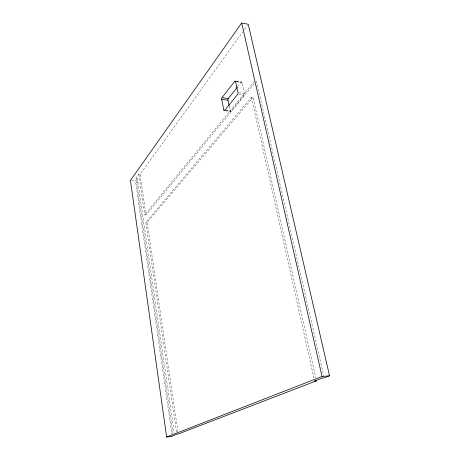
<?xml version="1.0" encoding="UTF-8"?>
<svg xmlns="http://www.w3.org/2000/svg" width="460" height="460" viewBox="0 0 460 460"><rect width="100%" height="100%" fill="white"/><g stroke="black" fill="none" stroke-linecap="round" stroke-linejoin="round"><path stroke-width="0.34" stroke-dasharray="2.3 1.72" d="M172.902 433.418L136.022 178.129L138.776 174.294L140.041 174.374L242.788 31.832M172.149 435.568L135.47 180.722L137.281 178.21L136.022 178.129M244.467 29.509L247.405 25.432M237.676 86.704L241.247 82.213A1.282 0.604 -81.3 0 1 242.064 82.518L244.473 93.518A1.288 0.615 -81.7 0 1 244.111 95.295L230.966 111.257L226.027 110.653M254.179 83.749L146.01 214.918L144.716 214.872L254.8 80.736M176.513 432.026L145.826 222.456L251.373 97.232L253.023 97.457L315.824 378.045M177.934 431.848L147.125 222.502L253.023 97.457M145.826 222.456L147.125 222.502M136.597 182.108L137.856 182.189M131.704 180.487L135.47 180.722M225.722 110.848L230.661 111.452M225.975 110.377L230.201 110.9A1.236 0.575 -82.7 0 0 230.966 111.257M238.901 94.582L244.111 95.295M238.608 92.707L244.473 93.518M236.543 81.236L241.73 81.995M236.072 81.449L241.247 82.213M236.877 81.754L242.064 82.518M256.461 80.983L323.742 375.757M251.373 97.232L313.984 378.218M229.224 106.22L230.201 110.9M140.041 174.374L146.01 214.918M138.776 174.294L144.716 214.872M137.281 178.21L174.311 433.234"/><path stroke-width="0.69" d="M241.695 23L130.45 180.406L166.629 437L172.253 436.281L176.824 434.154L178.244 433.975L316.451 380.84L314.611 381.018L322.362 378.034L324.219 377.855L329.55 375.803L248.239 24.271L241.695 23L322.034 376.51L166.629 437M234.778 81.259A1.288 0.592 -81.5 0 1 235.577 81.564L237.958 92.615A1.294 0.604 -81.9 0 1 237.601 94.403L224.612 110.48A1.242 0.569 -82.9 0 1 223.859 110.118L221.662 99.371A1.236 0.558 -82.5 0 1 221.99 97.669L234.778 81.259L236.072 81.449M229.086 105.547L227.97 100.199A1.23 0.564 -82.4 0 1 228.304 98.503L237.233 87.268M322.034 376.51L329.55 375.803M223.859 110.118L225.268 110.291M221.662 99.371L227.97 100.199M221.99 97.669L228.304 98.503"/></g></svg>
